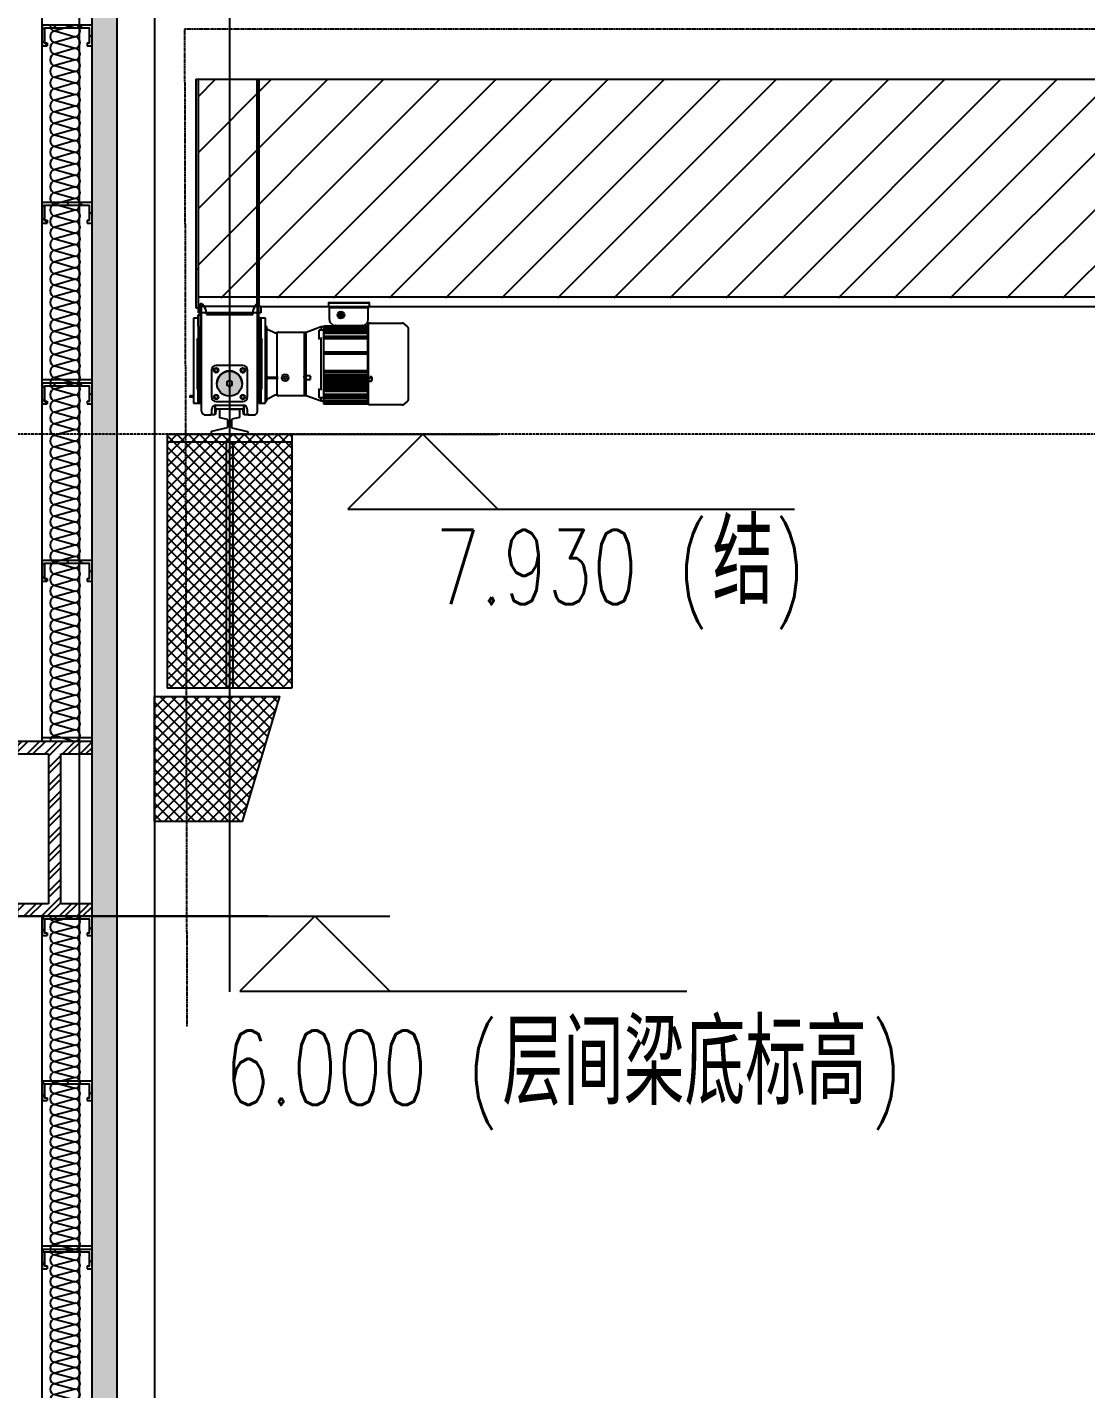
# Model space of a CAD drawing. Extents: x 220580 to 2027826, y -309201 to 71987.
# Drawn here: x 305739 to 309975, y -219920 to -214471 of the extents above; entities that cross this region are included whole.
import ezdxf

# ---------------------------------------------------------------- set-up
doc = ezdxf.new("R2010")
doc.units = 0
for name, pattern in [('__DASH', [0.35, 0.25, -0.1]), ('CENTER', [2, 1.25, -0.25, 0.25, -0.25]), ('DASH', [0.35, 0.25, -0.1]), ('DOTE', [2.42, 2, -0.2, 0.02, -0.2])]:
    doc.linetypes.add(name, pattern=pattern)
for name, color, linetype in [('06A-01-03', 7, 'Continuous'), ('5剖面线层', 2, 'Continuous'), ('A-AXIS-DOTE', 14, 'DOTE'), ('A-AXIS-DP', 126, 'Continuous'), ('A-HATCH-1', 252, 'Continuous'), ('A-HATCH-2', 251, 'Continuous'), ('A-LIN-V', 9, 'Continuous'), ('COLUMN', 4, 'Continuous'), ('DIM_ELEV', 3, 'Continuous'), ('DOTE', 1, 'CENTER'), ('FAG16-10.01MA1-被', 7, 'Continuous'), ('FAG16-10.02MA1-被', 7, 'Continuous'), ('FAG16-10MA1-端梁结构', 7, 'Continuous'), ('FAG16-20.02MA1-轴', 7, 'Continuous'), ('FHSGH10105-主梁-01', 7, 'Continuous'), ('FHSGH10105-主梁-02', 7, 'Continuous'), ('FHSGH10105-主梁-04', 7, 'Continuous'), ('FHSGH10105-主梁-06', 7, 'Continuous'), ('G80接口', 7, 'Continuous'), ('G80箱体', 7, 'Continuous'), ('PUB_HATCH', 8, 'Continuous'), ('PUB_TEXT', 7, 'Continuous'), ('WALL-MOVE', 6, 'Continuous'), ('六角头螺栓_M5-135', 7, 'Continuous'), ('后端盖', 7, 'Continuous'), ('左缓冲器_M', 7, 'Continuous'), ('建-墙-填充', 8, 'Continuous'), ('建-柱-钢', 9, 'Continuous'), ('接线盒', 7, 'Continuous'), ('接线盒盖', 7, 'Continuous'), ('机壳', 7, 'Continuous'), ('电机接线盒密封垫', 7, 'Continuous'), ('端梁装置_M', 7, 'Continuous'), ('端盖', 7, 'Continuous'), ('连接板', 7, 'Continuous'), ('齿轴1', 7, 'Continuous')]:
    doc.layers.add(name, color=color, linetype=linetype)
doc.styles.add('_TCH_DIM', font='SIMPLEX', dxfattribs={"bigfont": 'GBCBIG'})

# ---------------------------------------------------------------- blocks, each defined once
blk = doc.blocks.new('G$C845E5159')
at = {"layer": 'COLUMN'}
for points in [[(300, 700), (300, -11000), (-300, -11000), (-300, 700), (300, 700)], [(16800, 700), (16800, -11000), (16200, -11000), (16200, 700), (16800, 700)]]:
    blk.add_lwpolyline(points, dxfattribs=at)
blk = doc.blocks.new('zw$F472')
at = {"layer": '5剖面线层'}
h = blk.add_hatch(color=250, dxfattribs=at)
h.dxf.hatch_style = 1
h.paths.add_polyline_path([(78, 46, 1), (14, 46, 1)])
at = {"layer": '左缓冲器_M', "color": 7, "linetype": 'Continuous'}
for p, q in [((0, 80), (0, 12)), ((80, 92), (12, 92)), ((80, 92), (12, 92)), ((92, 12), (92, 80)), ((12, 0), (80, 0))]:
    blk.add_line(p, q, dxfattribs=at)
blk.add_circle((46, 46), 32, dxfattribs=at)
blk.add_circle((46, 46), 32, dxfattribs=at)
for centre, radius, start, end in [((12, 80), 12, 90, 180), ((12, 80), 12, 90, 180), ((12, 80), 5.76, 0, 359.9997), ((12, 80), 5.76, 179.9997, 359.9997), ((46, 46), 32, 0, 179.9997), ((80, 80), 5.77, 0, 359.9997), ((80, 80), 5.76, 138.2865, 359.9997), ((80, 80), 5.76, 179.9997, 359.9997), ((80, 80), 12, 0, 90), ((80, 80), 12, 0, 90), ((80, 80), 5.76, 0, 30.6637), ((12, 12), 12, 180, 270), ((12, 12), 5.76, 0, 359.9997), ((12, 12), 5.76, 179.9997, 359.9997), ((80, 12), 5.76, 0, 359.9997), ((80, 12), 5.76, 179.9997, 359.9997), ((80, 12), 5.77, 240.2721, 271.2954), ((80, 12), 5.77, 240.2724, 271.2951), ((80, 12), 12, 270, 0)]:
    blk.add_arc(centre, radius, start, end, dxfattribs=at)
at = {"layer": '端梁装置_M', "color": 7, "linetype": 'Continuous'}
for centre, start in [((12, 80), 0), ((12, 80), 179.9997), ((80, 80), 0), ((80, 80), 179.9997), ((12, 12), 0), ((12, 12), 179.9997), ((80, 12), 0), ((80, 12), 179.9997)]:
    blk.add_arc(centre, 4.8, start, 359.9997, dxfattribs=at)
blk = doc.blocks.new('b234swerwr-M')
at = {"layer": '5剖面线层'}
h = blk.add_hatch(color=4, dxfattribs=at)
h.dxf.hatch_style = 1
h.paths.add_polyline_path([(1563064.9, 576038.9, 1), (1563037.7, 576038.9, 1)])
h = blk.add_hatch(color=4, dxfattribs=at)
h.dxf.hatch_style = 1
h.paths.add_polyline_path([(1562651.3, 575818.1, -0.999997), (1562666.4, 575818.1, -0.999997), (1562651.3, 575818.1)])
h.paths.add_polyline_path([(1562544.4, 575818.1, -0.999997), (1562559.5, 575818.1, -0.999997), (1562544.4, 575818.1)])
h.paths.add_polyline_path([(1562544.4, 575711.2, -0.999997), (1562559.5, 575711.2, -0.999996)])
h.paths.add_polyline_path([(1562651.3, 575711.2, -0.999997), (1562666.4, 575711.2, -0.999997)])
at = {"layer": 'A-HATCH-1'}
h = blk.add_hatch(dxfattribs=at)
h.set_pattern_fill('ANSI31', color=4, scale=100, angle=180)
h.set_pattern_definition([(45, (174105, -2000), (-112.253202, 112.253202), [])])
h.paths.add_polyline_path([(1570255.4, 576982.5), (1562479.7, 576982.5), (1562479.7, 576107.5), (1570255.4, 576107.5)])
at = {"layer": 'A-HATCH-2'}
h = blk.add_hatch(dxfattribs=at)
h.set_pattern_fill('ANSI37', color=256, scale=20)
h.set_pattern_definition([(45, (3331180.06, -910), (-22.4506403, 22.4506403), []), (135, (3331180.06, -910), (-22.4506403, -22.4506403), [])])
h.paths.add_polyline_path([(1562361.1, 574546.2), (1562355.4, 575562.3), (1562855.4, 575562.3), (1562855.4, 574546.2)])
h = blk.add_hatch(dxfattribs=at)
h.set_pattern_fill('ANSI37', color=256, scale=20)
h.set_pattern_definition([(45, (3331235.8, -1500), (-22.4506403, 22.4506403), []), (135, (3331235.8, -1500), (-22.4506403, -22.4506403), [])])
h.paths.add_polyline_path([(1562305.4, 574012.3), (1562305.4, 574512.3), (1562805.4, 574512.3), (1562655.4, 574012.3)])
at = {"color": 6, "linetype": 'DASH'}
for p, q in [((1570255.4, 577182.5), (1562425.4, 577182.5)), ((1562425.4, 577182.5), (1562434.8, 573190))]:
    blk.add_line(p, q, dxfattribs=at)
at = {"color": 4}
blk.add_line((1562734.6, 575744.2), (1562731.5, 575744.2), dxfattribs=at)
at = {"color": 4, "ltscale": 0.5}
for p, q in [((1562605.4, 575662.5), (1562567.1, 575662.5)), ((1562605.4, 575662.5), (1562643.7, 575662.5)), ((1562565.5, 575660.9), (1562565.5, 575629.8)), ((1562566.7, 575628.3), (1562595.8, 575621.6)), ((1562597, 575620.1), (1562597, 575588.5)), ((1562613.8, 575620.1), (1562613.8, 575588.5)), ((1562644.1, 575628.3), (1562615, 575621.6)), ((1562645.3, 575660.9), (1562645.3, 575629.8)), ((1562355.4, 575562.3), (1562855.4, 575562.3)), ((1562355.4, 575562.3), (1562355.4, 575530.9)), ((1562482.5, 575562.3), (1562556.1, 575562.3)), ((1562531.8, 575570.9), (1562531.8, 575562.3)), ((1562531.8, 575562.3), (1562655.4, 575562.3)), ((1562595.8, 575587), (1562533, 575572.5)), ((1562629.7, 575562.3), (1562556.1, 575562.3)), ((1562615, 575587), (1562677.8, 575572.5)), ((1562679, 575562.3), (1562655.4, 575562.3)), ((1562679, 575570.9), (1562679, 575562.3)), ((1562855.4, 575562.3), (1562855.4, 575530.9)), ((1562355.4, 575530.9), (1562855.4, 575530.9)), ((1562355.4, 575530.9), (1562355.4, 574546.2)), ((1562592, 575530.9), (1562592, 574546.2)), ((1562618.8, 575530.9), (1562618.8, 574546.2)), ((1562855.4, 575530.9), (1562855.4, 574546.2)), ((1562855.4, 574546.2), (1562355.4, 574546.2))]:
    blk.add_line(p, q, dxfattribs=at)
at = {"color": 4}
blk.add_lwpolyline([(1562447.3, 575717.5), (1562460.8, 575717.5), (1562460.8, 575709.7), (1562447.3, 575709.7)], close=True, dxfattribs=at)
at = {"color": 4, "ltscale": 0.5}
for centre, start, end in [((1562567.1, 575660.9), 90, 180), ((1562643.7, 575660.9), 0, 90), ((1562567.1, 575629.8), 180, 257), ((1562595.4, 575620.1), 0, 77), ((1562615.4, 575620.1), 103, 180), ((1562643.7, 575629.8), 283, 0), ((1562533.4, 575570.9), 103, 180), ((1562595.4, 575588.5), 283, 0), ((1562615.4, 575588.5), 180, 257), ((1562677.4, 575570.9), 0, 77)]:
    blk.add_arc(centre, 1.57, start, end, dxfattribs=at)
at = {"layer": '06A-01-03', "color": 4, "linetype": 'Continuous'}
for p, q in [((1563160.9, 576006.9), (1563160.9, 576006.8)), ((1563160.9, 576006.9), (1563168, 576006.9)), ((1563168, 576006.8), (1563160.9, 576006.8)), ((1563160.9, 576006.8), (1563160.9, 576006)), ((1563160.9, 575783.4), (1563160.9, 576006)), ((1563160.9, 576006), (1563171.9, 576006)), ((1563168, 576006.9), (1563168, 576006.8)), ((1563168, 576006), (1563168, 576006.8)), ((1563175.8, 576006.5), (1563175.8, 576006.9)), ((1563175.8, 576006.9), (1563296.5, 576006.9)), ((1563301.3, 576005.3), (1563318.2, 575992)), ((1563321.2, 575700.6), (1563321.2, 575985.8)), ((1563168, 575783.4), (1563160.9, 575783.4)), ((1563171.9, 575774.1), (1563160.9, 575774.1)), ((1563160.9, 575774), (1563160.9, 575774.1)), ((1563160.9, 575679.5), (1563160.9, 575774)), ((1563160.9, 575774), (1563171.9, 575774)), ((1563168, 575788.9), (1563168, 575783.4)), ((1563175.8, 575777.9), (1563175.8, 575788.9)), ((1563168, 575679.5), (1563160.9, 575679.5)), ((1563296.5, 575679.5), (1563175.8, 575679.5)), ((1563318.2, 575694.4), (1563301.3, 575681.1))]:
    blk.add_line(p, q, dxfattribs=at)
for centre, radius, start, end in [((1563171.9, 576088.8), 81.9, 267.251, 272.749), ((1563296.5, 575999.1), 7.86, 51.8428, 90), ((1563313.3, 575985.8), 7.86, 0, 51.8428), ((1563171.9, 575788.9), 3.93, 359.6522, 180.3478), ((1563171.9, 575778), 3.91, 269.7971, 359.8507), ((1563171.9, 575777.9), 3.91, 269.7873, 359.8627), ((1563171.9, 575597.6), 81.9, 87.251, 92.749), ((1563296.5, 575687.3), 7.86, 270, 308.1572), ((1563313.3, 575700.6), 7.86, 308.1572, 0)]:
    blk.add_arc(centre, radius, start, end, dxfattribs=at)
blk.add_open_spline([(1563171.9, 576006), (1563172, 576006), (1563172.2, 576006), (1563172.4, 576006), (1563172.7, 576006), (1563173, 576006), (1563173.5, 576006.1), (1563174.1, 576006.1), (1563174.7, 576006.2), (1563175.2, 576006.2), (1563175.5, 576006.3), (1563175.7, 576006.3), (1563175.8, 576006.4), (1563175.8, 576006.4), (1563175.8, 576006.4), (1563175.8, 576006.5)], degree=3, knots=[0, 0, 0, 0, 0.041659, 0.083241, 0.124924, 0.187526, 0.250171, 0.374622, 0.499792, 0.624328, 0.7493, 0.81163, 0.874211, 0.937221, 1, 1, 1, 1], dxfattribs=at)
at = {"layer": 'A-AXIS-DOTE', "color": 4}
blk.add_line((1562605.4, 578015), (1562605.4, 573330), dxfattribs=at)
at = {"layer": 'A-LIN-V', "color": 4}
blk.add_lwpolyline([(1562305.4, 574012.3), (1562305.4, 574512.3), (1562805.4, 574512.3), (1562655.4, 574012.3), (1562305.4, 574012.3)], dxfattribs=at)
at = {"layer": 'FAG16-10.01MA1-被', "color": 4, "linetype": 'Continuous'}
for p, q in [((1562546.1, 575677.6), (1562546.1, 575638.9)), ((1562549.6, 575642.1), (1562549.6, 575678.2)), ((1562655.7, 575662.5), (1562555.1, 575662.5)), ((1562661.2, 575678.2), (1562661.2, 575642.2)), ((1562664.5, 575638.9), (1562664.5, 575677.6)), ((1562546.1, 575638.9), (1562526.8, 575638.9)), ((1562549.6, 575642.1), (1562546.1, 575638.9)), ((1562550.4, 575658), (1562549.6, 575642.1)), ((1562661.2, 575642.2), (1562660.4, 575658)), ((1562664.5, 575638.9), (1562661.2, 575642.2)), ((1562684, 575638.9), (1562664.5, 575638.9))]:
    blk.add_line(p, q, dxfattribs=at)
for centre, start, end in [((1562555.1, 575657.8), 90, 177), ((1562655.7, 575657.8), 3, 90)]:
    blk.add_arc(centre, 4.71, start, end, dxfattribs=at)
at = {"layer": 'FAG16-10.02MA1-被', "color": 4, "linetype": 'Continuous'}
for p, q in [((1562476.1, 575942.2), (1562479.3, 575945.3)), ((1562476.1, 575941.2), (1562476.1, 575942.2)), ((1562476.1, 575941.2), (1562476.1, 575744.2)), ((1562479.3, 575945.3), (1562479.3, 575944.3)), ((1562479.3, 575945.3), (1562484.5, 575945.3)), ((1562479.3, 575741.1), (1562479.3, 575944.3)), ((1562484.5, 575944.3), (1562484.5, 575945.3)), ((1562484.5, 575944.3), (1562484.5, 575741.1)), ((1562484.5, 575943), (1562487.5, 575943)), ((1562723.3, 575943), (1562726.3, 575943)), ((1562726.3, 575944.3), (1562726.3, 575945.3)), ((1562726.3, 575945.3), (1562731.5, 575945.3)), ((1562726.3, 575944.3), (1562726.3, 575741.1)), ((1562731.5, 575944.3), (1562731.5, 575945.3)), ((1562731.5, 575945.3), (1562734.6, 575942.2)), ((1562731.5, 575944.3), (1562731.5, 575741.1)), ((1562734.6, 575942.2), (1562734.6, 575941.2)), ((1562734.6, 575744.2), (1562734.6, 575941.2)), ((1562479.3, 575741.1), (1562476.1, 575744.2)), ((1562484.5, 575741.1), (1562479.3, 575741.1)), ((1562487.5, 575743.4), (1562484.5, 575743.4)), ((1562726.3, 575743.4), (1562723.3, 575743.4)), ((1562731.5, 575741.1), (1562726.3, 575741.1))]:
    blk.add_line(p, q, dxfattribs=at)
at = {"layer": 'FAG16-10MA1-端梁结构', "color": 4, "linetype": 'Continuous'}
for p, q in [((1562487.5, 576085.2), (1562487.5, 575711.2)), ((1562493.8, 575654.6), (1562493.8, 576085.2)), ((1562698.1, 576047.3), (1562512.7, 576047.3)), ((1562717, 575654.6), (1562717, 576085.2)), ((1562723.3, 575711.2), (1562723.3, 576085.2)), ((1562512.7, 576041.1), (1562698.1, 576041.1)), ((1562731.1, 576027.1), (1562723.3, 576027.1)), ((1562731.1, 575995.6), (1562731.1, 576027.1)), ((1562731.1, 575995.6), (1562731.1, 575945.3)), ((1562479.7, 575717.5), (1562479.7, 575741.1)), ((1562479.7, 575717.5), (1562479.7, 575686.1)), ((1562731.1, 575741.1), (1562731.1, 575717.5)), ((1562731.1, 575686.1), (1562731.1, 575717.5)), ((1562479.7, 575686.1), (1562487.5, 575686.1)), ((1562487.5, 575686.1), (1562487.5, 575711.2)), ((1562534.7, 575646.8), (1562534.7, 575662.5)), ((1562550.4, 575678.2), (1562660.4, 575678.2)), ((1562676.1, 575662.5), (1562676.1, 575646.8)), ((1562723.3, 575711.2), (1562723.3, 575686.1)), ((1562723.3, 575686.1), (1562731.1, 575686.1)), ((1562509.5, 575638.9), (1562526.8, 575638.9)), ((1562684, 575638.9), (1562701.3, 575638.9))]:
    blk.add_line(p, q, dxfattribs=at)
for centre, radius, start, end in [((1562474, 576048.9), 38.7, 357.6766, 69.5037), ((1562457.8, 576043.7), 54.9, 357.2127, 49.0501), ((1562753, 576043.7), 54.9, 130.9499, 182.7873), ((1562736.8, 576048.9), 38.7, 110.4963, 182.3234), ((1562605.4, 575764.6), 11, 0, 180), ((1562605.4, 575764.6), 11, 180, 0), ((1562512.7, 575711.2), 25.1, 180, 221.4096), ((1562550.4, 575662.5), 15.7, 90, 180), ((1562660.4, 575662.5), 15.7, 0, 90), ((1562698.1, 575711.2), 25.1, 318.5904, 0), ((1562509.5, 575654.6), 15.7, 180, 270), ((1562526.8, 575646.8), 7.86, 270, 0), ((1562684, 575646.8), 7.86, 180, 270), ((1562701.3, 575654.6), 15.7, 270, 0)]:
    blk.add_arc(centre, radius, start, end, dxfattribs=at)
at = {"layer": 'FAG16-20.02MA1-轴', "color": 4, "linetype": 'Continuous'}
for p, q in [((1562460.8, 576027.1), (1562460.8, 575995.6)), ((1562479.7, 576027.1), (1562460.8, 576027.1)), ((1562460.8, 575995.6), (1562460.8, 575717.5)), ((1562731.1, 576027.1), (1562731.1, 575995.6)), ((1562750, 576027.1), (1562731.1, 576027.1)), ((1562731.1, 575945.3), (1562731.1, 575995.6)), ((1562750, 575995.6), (1562750, 576027.1)), ((1562750, 575717.5), (1562750, 575995.6)), ((1562460.8, 575717.5), (1562460.8, 575686.1)), ((1562479.7, 575741.1), (1562479.7, 575717.5)), ((1562479.7, 575686.1), (1562479.7, 575717.5)), ((1562731.1, 575717.5), (1562731.1, 575741.1)), ((1562731.1, 575717.5), (1562731.1, 575686.1)), ((1562750, 575686.1), (1562750, 575717.5)), ((1562460.8, 575686.1), (1562479.7, 575686.1)), ((1562731.1, 575686.1), (1562750, 575686.1))]:
    blk.add_line(p, q, dxfattribs=at)
at = {"layer": 'FHSGH10105-主梁-01', "color": 4, "linetype": 'Continuous'}
for p, q in [((1562470.6, 576982.5), (1562470.6, 576224.5)), ((1562479.7, 576982.5), (1562479.7, 576224.5)), ((1562470.6, 576224.5), (1562479.7, 576224.5)), ((1562470.6, 576224.5), (1562470.6, 576067.4)), ((1562479.7, 576224.5), (1562479.7, 576067.4)), ((1562470.6, 576067.4), (1562479.7, 576067.4))]:
    blk.add_line(p, q, dxfattribs=at)
at = {"layer": 'FHSGH10105-主梁-02', "color": 4, "linetype": 'Continuous'}
for p, q in [((1562715.4, 576224.9), (1562715.4, 576982.5)), ((1562724.4, 576224.9), (1562724.4, 576982.5)), ((1562715.4, 576072.5), (1562715.4, 576224.9)), ((1562724.4, 576224.9), (1562715.4, 576224.9)), ((1562724.4, 576072.5), (1562724.4, 576224.9)), ((1562724.4, 576072.5), (1562715.4, 576072.5))]:
    blk.add_line(p, q, dxfattribs=at)
at = {"layer": 'FHSGH10105-主梁-04', "color": 4, "linetype": 'Continuous'}
blk.add_line((1562470.6, 576982.5), (1570255.4, 576982.5), dxfattribs=at)
at = {"layer": 'FHSGH10105-主梁-06', "color": 4, "linetype": 'Continuous'}
for p, q in [((1562479.7, 576111.8), (1562715.4, 576111.8)), ((1562724.4, 576111.8), (1570255.4, 576111.8)), ((1562731.1, 576072.5), (1570255.4, 576072.5))]:
    blk.add_line(p, q, dxfattribs=at)
at = {"layer": 'G80接口', "color": 4, "linetype": 'Continuous'}
for p, q in [((1562912.6, 575970.5), (1562972.3, 575992.5)), ((1562972.3, 575992.5), (1562972.3, 575979)), ((1562972.3, 575992.5), (1562983.3, 575992.5)), ((1562904.8, 575715.9), (1562904.8, 575970.5)), ((1562904.8, 575970.5), (1562912.6, 575970.5)), ((1562912.6, 575796.1), (1562912.6, 575970.5)), ((1562964.5, 575978.9), (1562964.5, 575978.3)), ((1562964.5, 575977.6), (1562964.5, 575978.3)), ((1562983.3, 575978.3), (1562964.5, 575978.3)), ((1562964.5, 575968.6), (1562964.5, 575977.6)), ((1562964.5, 575966.5), (1562964.5, 575968.6)), ((1562964.5, 575943.4), (1562964.5, 575966.5)), ((1562964.5, 575943.4), (1562964.5, 575941.1)), ((1562972.3, 575739.5), (1562972.3, 575946.9)), ((1562983.3, 575987.1), (1562983.3, 575980.1)), ((1562983.3, 575968.6), (1562983.3, 575977.6)), ((1562983.3, 575953.1), (1562983.3, 575962.9)), ((1562983.3, 575889.9), (1562983.3, 575944.8)), ((1562983.3, 575816), (1562983.3, 575882.3)), ((1562929.6, 575796.1), (1562912.6, 575796.1)), ((1562912.6, 575780.3), (1562912.6, 575796.1)), ((1562929.6, 575780.3), (1562912.6, 575780.3)), ((1562912.6, 575715.9), (1562912.6, 575780.3)), ((1562983.3, 575801.2), (1562983.3, 575810)), ((1562983.3, 575784.3), (1562983.3, 575792.1)), ((1562983.3, 575766.4), (1562983.3, 575774.9)), ((1562964.5, 575745.3), (1562964.5, 575743)), ((1562964.5, 575719.9), (1562964.5, 575743)), ((1562964.5, 575717.8), (1562964.5, 575719.9)), ((1562964.5, 575708.9), (1562964.5, 575717.8)), ((1562983.3, 575753.5), (1562983.3, 575760.5)), ((1562983.3, 575741.6), (1562983.3, 575746.5)), ((1562983.3, 575723.5), (1562983.3, 575733.3)), ((1562983.3, 575708.9), (1562983.3, 575717.8)), ((1562912.6, 575715.9), (1562904.8, 575715.9)), ((1562972.3, 575693.9), (1562912.6, 575715.9)), ((1562964.5, 575708.1), (1562964.5, 575708.9)), ((1562964.5, 575708.1), (1562964.5, 575707.5)), ((1562983.3, 575708.1), (1562964.5, 575708.1)), ((1562972.3, 575693.9), (1562972.3, 575707.4)), ((1562983.3, 575693.9), (1562972.3, 575693.9))]:
    blk.add_line(p, q, dxfattribs=at)
for centre, radius, start, end in [((1564540.7, 576449.1), 1646.8, 197.6875, 197.7471), ((1562972, 575979), 0.34, 332.0769, 0.27), ((1562971.5, 575946.9), 0.868, 359.567, 17.3644), ((1562957.9, 575788.2), 29.4, 164.4802, 195.5198), ((1564541.2, 575237.2), 1647.3, 162.253, 162.3125), ((1562971.5, 575739.5), 0.868, 342.6356, 0.433), ((1562972, 575707.4), 0.34, 359.73, 27.9231)]:
    blk.add_arc(centre, radius, start, end, dxfattribs=at)
for points, knots in [([(1562972.3, 575978.8), (1562972.3, 575978.8), (1562972.2, 575978.7), (1562972.2, 575978.6), (1562972.1, 575978.5), (1562972, 575978.5), (1562972, 575978.4), (1562972, 575978.4), (1562972, 575978.4), (1562971.9, 575978.4), (1562971.9, 575978.4), (1562971.9, 575978.4), (1562971.9, 575978.4), (1562971.8, 575978.4), (1562971.8, 575978.4), (1562971.8, 575978.3), (1562971.8, 575978.3), (1562971.8, 575978.3), (1562971.8, 575978.3), (1562971.8, 575978.3), (1562971.8, 575978.3), (1562971.8, 575978.3), (1562971.8, 575978.3), (1562971.8, 575978.3)], [0, 0, 0, 0, 0.125, 0.25, 0.375, 0.5, 0.625, 0.625, 0.65625, 0.65625, 0.6875, 0.75, 0.875, 0.875, 0.9375, 0.96875, 0.984375, 0.988281, 0.988281, 0.990234, 0.990234, 0.992187, 1, 1, 1, 1]), ([(1562972.3, 575707.6), (1562972.3, 575707.6), (1562972.2, 575707.7), (1562972.2, 575707.8), (1562972.1, 575707.9), (1562972.1, 575707.9), (1562972, 575708), (1562972, 575708), (1562972, 575708), (1562972, 575708), (1562971.9, 575708), (1562971.9, 575708.1), (1562971.8, 575708.1), (1562971.8, 575708.1), (1562971.8, 575708.1), (1562971.8, 575708.1), (1562971.8, 575708.1), (1562971.8, 575708.1), (1562971.8, 575708.1), (1562971.8, 575708.1), (1562971.8, 575708.1)], [0, 0, 0, 0, 0.125, 0.25, 0.375, 0.5, 0.5, 0.5625, 0.5625, 0.625, 0.75, 0.875, 0.875, 0.9375, 0.96875, 0.984375, 0.988281, 0.988281, 0.992188, 1, 1, 1, 1])]:
    blk.add_open_spline(points, degree=3, knots=knots, dxfattribs=at)
at = {"layer": 'G80箱体', "color": 4, "linetype": 'Continuous'}
for p, q in [((1562750, 575992.5), (1562754.7, 575992.5)), ((1562754.7, 575693.9), (1562754.7, 575992.5)), ((1562754.7, 575984.6), (1562757.8, 575983)), ((1562757.8, 575983), (1562787.7, 575967.3)), ((1562787.7, 575967.3), (1562792.2, 575967.3)), ((1562795.7, 575967.3), (1562792.2, 575967.3)), ((1562794.8, 575964), (1562794.8, 575793.7)), ((1562801, 575970.5), (1562904.8, 575970.5)), ((1562904.8, 575970.5), (1562904.8, 575715.9)), ((1562757.8, 575790.6), (1562787.7, 575790.6)), ((1562757.8, 575785.8), (1562787.7, 575785.8)), ((1562787.7, 575790.6), (1562792.2, 575790.6)), ((1562787.7, 575790.6), (1562787.7, 575785.8)), ((1562787.7, 575785.8), (1562792.2, 575785.8)), ((1562794.8, 575782.7), (1562794.8, 575722.4)), ((1562795.7, 575793.6), (1562795.7, 575782.8)), ((1562757.8, 575703.4), (1562787.7, 575719.1)), ((1562787.7, 575719.1), (1562792.2, 575719.1)), ((1562792.2, 575719.1), (1562795.7, 575719.1)), ((1562754.7, 575693.9), (1562750, 575693.9)), ((1562757.8, 575703.4), (1562754.7, 575701.8)), ((1562904.8, 575715.9), (1562801, 575715.9))]:
    blk.add_line(p, q, dxfattribs=at)
for radius in [13.4, 5.43]:
    blk.add_circle((1562827.8, 575788.2), radius, dxfattribs=at)
for centre, radius, start, end in [((1562801.1, 575964), 6.35, 147.957, 180.0192), ((1562801, 575964.2), 6.29, 90, 149.5894), ((1562757.8, 575793.7), 3.14, 180, 270), ((1562757.8, 575782.7), 3.14, 90, 180), ((1562801.1, 575722.4), 6.35, 179.9807, 212.0431), ((1562801, 575722.2), 6.29, 210.3893, 270)]:
    blk.add_arc(centre, radius, start, end, dxfattribs=at)
for points, degree, knots in [([(1562794.8, 575793.7), (1562794.8, 575793.3), (1562794.7, 575792.9), (1562794.4, 575792.1), (1562794.1, 575791.8), (1562793.5, 575791.2), (1562793.2, 575791), (1562792.4, 575790.6), (1562792, 575790.6), (1562791.6, 575790.6)], 3, [0, 0, 0, 0, 0.25, 0.25, 0.5, 0.5, 0.75, 0.75, 1, 1, 1, 1]), ([(1562791.6, 575785.8), (1562792, 575785.8), (1562792.4, 575785.8), (1562793.2, 575785.5), (1562793.5, 575785.2), (1562794.1, 575784.6), (1562794.4, 575784.3), (1562794.7, 575783.5), (1562794.8, 575783.1), (1562794.8, 575782.7)], 3, [0, 0, 0, 0, 0.25, 0.25, 0.5, 0.5, 0.75, 0.75, 1, 1, 1, 1]), ([(1562792.2, 575790.6), (1562792.9, 575790.6), (1562793.5, 575790.8), (1562794.1, 575791), (1562794.6, 575791.4), (1562794.8, 575791.6), (1562795, 575791.8), (1562795.2, 575792.1), (1562795.4, 575792.4), (1562795.5, 575792.6), (1562795.6, 575792.9), (1562795.7, 575793.3), (1562795.7, 575793.6)], 2, [0, 0, 0, 0.25, 0.25, 0.5, 0.5, 0.625, 0.625, 0.75, 0.75, 0.875, 0.875, 1, 1, 1]), ([(1562795.7, 575782.8), (1562795.7, 575783.5), (1562795.4, 575784), (1562795.2, 575784.3), (1562795, 575784.6), (1562794.8, 575784.8), (1562794.6, 575785), (1562794.1, 575785.4), (1562793.5, 575785.6), (1562792.9, 575785.8), (1562792.2, 575785.8)], 2, [0, 0, 0, 0.25, 0.25, 0.375, 0.375, 0.5, 0.5, 0.75, 0.75, 1, 1, 1])]:
    blk.add_open_spline(points, degree=degree, knots=knots, dxfattribs=at)
at = {"layer": '六角头螺栓_M5-135', "color": 4, "linetype": 'Continuous'}
for p, q in [((1562983.3, 575971), (1563002.7, 575971)), ((1563002.7, 575971), (1563157.8, 575971)), ((1563002.7, 575715.4), (1562983.3, 575715.4)), ((1563157.8, 575715.4), (1563002.7, 575715.4))]:
    blk.add_line(p, q, dxfattribs=at)
at = {"layer": '后端盖', "color": 4, "linetype": 'Continuous'}
for p, q in [((1563157.8, 576004), (1563157.8, 576004.3)), ((1563157.8, 576004.3), (1563160.9, 576004.3)), ((1563157.8, 576004), (1563157.8, 576002.7)), ((1563157.8, 576002.7), (1563157.8, 575994.9)), ((1563157.8, 575987.1), (1563157.8, 575980.1)), ((1563157.8, 575978.7), (1563160.9, 575978.7)), ((1563157.8, 575978.4), (1563157.8, 575967.7)), ((1563157.8, 575956.3), (1563157.8, 575956.5)), ((1563157.8, 575956.3), (1563157.8, 575953.1)), ((1563157.8, 575945.6), (1563157.8, 575889.9)), ((1563157.8, 575883.6), (1563157.8, 575816)), ((1563157.8, 575810), (1563157.8, 575801.6)), ((1563157.8, 575795.6), (1563157.8, 575780.8)), ((1563157.8, 575774.9), (1563157.8, 575766.4)), ((1563157.8, 575760.5), (1563157.8, 575752.8)), ((1563157.8, 575746.5), (1563157.8, 575740.8)), ((1563157.8, 575732.8), (1563157.8, 575730.1)), ((1563157.8, 575729.9), (1563157.8, 575730.1)), ((1563157.8, 575718.7), (1563157.8, 575708)), ((1563160.9, 575707.7), (1563157.8, 575707.7)), ((1563157.8, 575682.4), (1563157.8, 575682.1)), ((1563160.9, 575682.1), (1563157.8, 575682.1))]:
    blk.add_line(p, q, dxfattribs=at)
blk.add_circle((1563171.9, 575788.2), 2.55, dxfattribs=at)
at = {"layer": '接线盒', "color": 4, "linetype": 'Continuous'}
for p, q in [((1563005.8, 576021.3), (1563004.9, 576069.6)), ((1563159.7, 576021.3), (1563160.5, 576069.6)), ((1563005.8, 576021.3), (1563005.9, 576012.7)), ((1563006.9, 576010.5), (1563021.2, 575996.5)), ((1563021.8, 575996.5), (1563021.2, 575996.5)), ((1563021.8, 575996.5), (1563028.1, 575996.5)), ((1563029.6, 575996.5), (1563028.1, 575996.5)), ((1563029.6, 575996.5), (1563135.8, 575996.5)), ((1563137.4, 575996.5), (1563135.8, 575996.5)), ((1563137.4, 575996.5), (1563143.6, 575996.5)), ((1563144.3, 575996.5), (1563143.6, 575996.5)), ((1563144.3, 575996.5), (1563158.6, 576010.5)), ((1563159.5, 576012.7), (1563159.7, 576021.3))]:
    blk.add_line(p, q, dxfattribs=at)
blk.add_circle((1563051.3, 576038.9), 13.6, dxfattribs=at)
for centre, start, end in [((1563009.1, 576012.8), 181, 225.5), ((1563156.4, 576012.8), 314.5, 359)]:
    blk.add_arc(centre, 3.14, start, end, dxfattribs=at)
at = {"layer": '接线盒盖', "color": 4, "linetype": 'Continuous'}
for p, q in [((1563001.3, 576087.7), (1563001, 576069.6)), ((1563001, 576069.6), (1563008.9, 576069.6)), ((1563002.1, 576089.5), (1563163.3, 576089.5)), ((1563002.1, 576089), (1563002.1, 576089.5)), ((1563002.1, 576089), (1563002.1, 576088.4)), ((1563002.1, 576088.4), (1563009.2, 576088.4)), ((1563008.9, 576069.6), (1563156.6, 576069.6)), ((1563009.2, 576088.4), (1563156.3, 576088.4)), ((1563156.3, 576088.4), (1563163.3, 576088.4)), ((1563156.6, 576069.6), (1563164.4, 576069.6)), ((1563163.3, 576089), (1563164.1, 576088.9)), ((1563164.1, 576087.7), (1563164.4, 576069.6))]:
    blk.add_line(p, q, dxfattribs=at)
for centre, radius, start, end in [((1563002.1, 576088.8), 0.79, 91.6365, 171.0157), ((1563002.1, 576088.8), 0.786, 90, 91.4003), ((1563163.3, 576088.8), 0.786, 88.5997, 90), ((1563158.3, 576089.3), 5, 356.8455, 3.1545), ((1563163.3, 576088.8), 0.791, 9.0859, 88.2619), ((1563163.3, 576087.7), 0.786, 1.0038, 89.9962), ((1563163.3, 576088.8), 0.785, 0.9973, 8.7508)]:
    blk.add_arc(centre, radius, start, end, dxfattribs=at)
blk.add_open_spline([(1563002.1, 576088.4), (1563001.9, 576088.4), (1563001.7, 576088.4), (1563001.4, 576088.1), (1563001.3, 576087.9), (1563001.3, 576087.7)], degree=3, knots=[0, 0, 0, 0, 0.5, 0.5, 1, 1, 1, 1], dxfattribs=at)
at = {"layer": '机壳', "color": 4, "linetype": 'Continuous'}
for p, q in [((1562983.3, 575991.8), (1562983.3, 575994.9)), ((1563157.8, 575994.9), (1562983.3, 575994.9)), ((1562983.3, 575987.1), (1562983.3, 575991.8)), ((1563157.8, 575991.8), (1562983.3, 575991.8)), ((1563157.8, 575994.9), (1563157.8, 575991.8)), ((1563157.8, 575991.8), (1563157.8, 575987.1)), ((1563157.8, 575987.1), (1562983.3, 575987.1)), ((1562983.3, 575975.9), (1562983.3, 575980.1)), ((1563157.8, 575980.1), (1562983.3, 575980.1)), ((1563157.8, 575975.9), (1562983.3, 575975.9)), ((1563157.8, 575972.6), (1562983.3, 575972.6)), ((1562983.3, 575965.6), (1562983.3, 575970.4)), ((1563157.8, 575970.4), (1562983.3, 575970.4)), ((1562983.3, 575962.9), (1562983.3, 575965.6)), ((1563157.8, 575965.6), (1562983.3, 575965.6)), ((1563157.8, 575953.6), (1562983.3, 575953.6)), ((1562983.3, 575951), (1562983.3, 575953.1)), ((1563157.8, 575953.1), (1562983.3, 575953.1)), ((1562983.3, 575944.8), (1562983.3, 575951)), ((1563157.8, 575951), (1562983.3, 575951)), ((1563157.8, 575944), (1562983.3, 575944)), ((1563157.8, 575980.1), (1563157.8, 575975.9)), ((1563157.8, 575970.4), (1563157.8, 575965.6)), ((1563157.8, 575965.6), (1563157.8, 575956.5)), ((1563157.8, 575953.1), (1563157.8, 575951)), ((1563157.8, 575951), (1563157.8, 575945.6)), ((1562983.3, 575887.7), (1562983.3, 575889.9)), ((1563157.8, 575889.9), (1562983.3, 575889.9)), ((1562983.3, 575882.9), (1562983.3, 575887.7)), ((1563157.8, 575887.7), (1562983.3, 575887.7)), ((1563157.8, 575882.3), (1562983.3, 575882.3)), ((1563157.8, 575889.9), (1563157.8, 575887.7)), ((1563157.8, 575887.7), (1563157.8, 575883.6)), ((1562983.3, 575813.6), (1562983.3, 575816)), ((1563157.8, 575816), (1562983.3, 575816)), ((1562983.3, 575810.4), (1562983.3, 575813.6)), ((1563157.8, 575813.6), (1562983.3, 575813.6)), ((1563157.8, 575810), (1562983.3, 575810)), ((1563157.8, 575801.6), (1562983.3, 575801.6)), ((1562983.3, 575798.4), (1562983.3, 575801.2)), ((1562983.3, 575792.1), (1562983.3, 575798.4)), ((1563157.8, 575798.4), (1562983.3, 575798.4)), ((1563157.8, 575792.1), (1562983.3, 575792.1)), ((1562983.3, 575778), (1562983.3, 575784.3)), ((1563157.8, 575784.3), (1562983.3, 575784.3)), ((1562983.3, 575775.2), (1562983.3, 575778)), ((1563157.8, 575778), (1562983.3, 575778)), ((1563157.8, 575774.9), (1562983.3, 575774.9)), ((1563157.8, 575816), (1563157.8, 575813.6)), ((1563157.8, 575813.6), (1563157.8, 575810.8)), ((1563157.8, 575800.8), (1563157.8, 575798.4)), ((1563157.8, 575798.4), (1563157.8, 575792.1)), ((1563157.8, 575784.3), (1563157.8, 575778)), ((1563157.8, 575778), (1563157.8, 575775.6)), ((1563157.8, 575766.4), (1562983.3, 575766.4)), ((1562983.3, 575762.8), (1562983.3, 575766)), ((1562983.3, 575760.5), (1562983.3, 575762.8)), ((1563157.8, 575762.8), (1562983.3, 575762.8)), ((1563157.8, 575760.5), (1562983.3, 575760.5)), ((1563157.8, 575754.1), (1562983.3, 575754.1)), ((1562983.3, 575748.7), (1562983.3, 575753.5)), ((1562983.3, 575746.5), (1562983.3, 575748.7)), ((1563157.8, 575748.7), (1562983.3, 575748.7)), ((1563157.8, 575746.5), (1562983.3, 575746.5)), ((1563157.8, 575742.5), (1562983.3, 575742.5)), ((1562983.3, 575735.4), (1562983.3, 575741.6)), ((1562983.3, 575733.3), (1562983.3, 575735.4)), ((1563157.8, 575735.4), (1562983.3, 575735.4)), ((1563157.8, 575733.3), (1562983.3, 575733.3)), ((1563157.8, 575732.8), (1562983.3, 575732.8)), ((1562983.3, 575720.8), (1562983.3, 575723.5)), ((1562983.3, 575716), (1562983.3, 575720.8)), ((1563157.8, 575720.8), (1562983.3, 575720.8)), ((1563157.8, 575716), (1562983.3, 575716)), ((1563157.8, 575765.6), (1563157.8, 575762.8)), ((1563157.8, 575762.8), (1563157.8, 575760.5)), ((1563157.8, 575752.8), (1563157.8, 575748.7)), ((1563157.8, 575748.7), (1563157.8, 575746.5)), ((1563157.8, 575740.8), (1563157.8, 575735.4)), ((1563157.8, 575735.4), (1563157.8, 575733.3)), ((1563157.8, 575729.9), (1563157.8, 575720.8)), ((1563157.8, 575720.8), (1563157.8, 575716)), ((1563157.8, 575713.8), (1562983.3, 575713.8)), ((1562983.3, 575706.3), (1562983.3, 575710.5)), ((1563157.8, 575710.5), (1562983.3, 575710.5)), ((1562983.3, 575697), (1562983.3, 575706.3)), ((1563157.8, 575706.3), (1562983.3, 575706.3)), ((1562983.3, 575695.8), (1562983.3, 575697)), ((1563157.8, 575697), (1562983.3, 575697)), ((1562983.3, 575690.5), (1562983.3, 575695.8)), ((1563157.8, 575695.8), (1562983.3, 575695.8)), ((1562983.3, 575689.6), (1562983.3, 575690.5)), ((1563157.8, 575690.5), (1562983.3, 575690.5)), ((1562983.3, 575685.8), (1562983.3, 575689.6)), ((1563157.8, 575689.6), (1562983.3, 575689.6)), ((1562983.3, 575685.2), (1562983.3, 575685.8)), ((1563157.8, 575685.8), (1562983.3, 575685.8)), ((1562983.3, 575682.6), (1562983.3, 575685.2)), ((1563157.8, 575685.2), (1562983.3, 575685.2)), ((1562983.3, 575682.2), (1562983.3, 575682.6)), ((1563157.8, 575682.6), (1562983.3, 575682.6)), ((1563157.8, 575682.2), (1562983.3, 575682.2)), ((1563157.8, 575710.5), (1563157.8, 575706.3)), ((1563157.8, 575705.9), (1563157.8, 575697)), ((1563157.8, 575697), (1563157.8, 575695.8)), ((1563157.8, 575695.8), (1563157.8, 575690.5)), ((1563157.8, 575690.5), (1563157.8, 575689.6)), ((1563157.8, 575689.6), (1563157.8, 575685.8)), ((1563157.8, 575685.8), (1563157.8, 575685.2)), ((1563157.8, 575685.2), (1563157.8, 575682.6)), ((1563157.8, 575682.6), (1563157.8, 575682.2))]:
    blk.add_line(p, q, dxfattribs=at)
at = {"layer": '电机接线盒密封垫', "color": 4, "linetype": 'Continuous'}
for p, q in [((1563023.4, 575994.9), (1563023.4, 575996.5)), ((1563142, 575996.5), (1563142, 575994.9))]:
    blk.add_line(p, q, dxfattribs=at)
at = {"layer": '端盖', "color": 4, "linetype": 'Continuous'}
for p, q in [((1562479.7, 575994.2), (1562479.7, 576039.6)), ((1562479.7, 576039.6), (1562487.5, 576039.6)), ((1562479.7, 575994.2), (1562479.7, 575945.3))]:
    blk.add_line(p, q, dxfattribs=at)
at = {"layer": '连接板', "color": 4, "linetype": 'Continuous'}
for p, q in [((1562731.1, 576072.5), (1562479.7, 576072.5)), ((1562479.7, 576072.5), (1562479.7, 576047.3)), ((1562512.7, 576047.3), (1562479.7, 576047.3)), ((1562731.1, 576047.3), (1562698.1, 576047.3)), ((1562731.1, 576072.5), (1562731.1, 576047.3))]:
    blk.add_line(p, q, dxfattribs=at)
at = {"layer": '齿轴1', "color": 4, "linetype": 'Continuous'}
blk.add_line((1562904, 575785.7), (1562904, 575784.1), dxfattribs=at)
blk.add_arc((1562546.2, 575787.9), 357.7, 359.9169, 0.0674, dxfattribs=at)
blk.add_open_spline([(1562904, 575792.3), (1562904, 575792.5), (1562904, 575792.8), (1562904, 575793.4), (1562904, 575794.2)], degree=2, knots=[0, 0, 0, 0.5, 0.5, 1, 1, 1], dxfattribs=at)
at = {"color": 4, "xscale": 1.571585729816195, "yscale": 1.571585729816195, "zscale": 1.571585729816195, "rotation": 1.046924490949243e-10}
blk.add_blockref('zw$F472', (1562533.1, 575692.3), dxfattribs=at)
blk = doc.blocks.new('G$CBF9D2CED')
at = {"layer": '建-墙-填充'}
h = blk.add_hatch(dxfattribs=at)
h.set_pattern_fill('金属', color=256, scale=20, style=0)
h.set_pattern_definition([(45, (0, 0), (-35.3553, 35.3553), []), (45, (23.57, 0), (-35.3553, 35.3553), [])])
h.paths.add_polyline_path([(-150, 0), (-150, -50), (-25, -50), (-25, -650), (-150, -650), (-150, -700), (150, -700), (150, -650), (25, -650), (25, -50), (150, -50), (150, 0)])
at = {"layer": '建-柱-钢'}
for p, q in [((-150, 0), (-150, -50)), ((150, 0), (-150, 0)), ((150, -50), (150, 0)), ((-150, -50), (-25, -50)), ((-25, -50), (-25, -650)), ((25, -650), (25, -50)), ((25, -50), (150, -50)), ((-25, -650), (-150, -650)), ((-150, -650), (-150, -700)), ((150, -650), (25, -650)), ((150, -700), (150, -650)), ((-150, -700), (150, -700))]:
    blk.add_line(p, q, dxfattribs=at)
blk = doc.blocks.new('CURVEPATTERNLIB$SYSLIB$岩棉板')
at = {"color": 0}
for p, q in [((0, -17), (12, -67)), ((12, -67), (24, -17))]:
    blk.add_line(p, q, dxfattribs=at)
for centre, start, end in [((12, -17), 0, 180), ((0, -67), 270, 0), ((24, -67), 180, 270)]:
    blk.add_arc(centre, 12, start, end, dxfattribs=at)
blk = doc.blocks.new('CURVEPATTERNLIB$SYSLIB$防水材料1')
at = {"layer": 'PUB_HATCH'}
h = blk.add_hatch(dxfattribs=at)
h.set_pattern_fill('ANSI31', color=256, scale=10, angle=90, style=0)
h.set_pattern_definition([(45, (-196995.837, -685381.036), (11.22532015, -11.22532015), [])])
h.paths.add_polyline_path([(35, 0), (0, 0), (0, -100), (35, -100), (35, -90), (30, -90), (30, -95), (5, -95), (5, -5), (30, -5), (30, -10), (35, -10)])
h = blk.add_hatch(dxfattribs=at)
h.set_pattern_fill('ANSI31', color=256, scale=10, angle=90, style=0)
h.set_pattern_definition([(45, (-196695.837, -685381.036), (11.22532015, -11.22532015), [])])
h.paths.add_polyline_path([(335, 0), (300, 0), (300, -100), (335, -100), (335, -90), (330, -90), (330, -95), (305, -95), (305, -5), (330, -5), (330, -10), (335, -10)])
at = {"layer": 'A-LIN-V', "extrusion": (-3.26108e-18, 2.41725e-31, -1)}
blk.add_line((600, 0), (600, -100), dxfattribs=at)
at = {"layer": 'A-LIN-V'}
for p, q in [((30, -10), (35, -10)), ((330, -10), (335, -10)), ((30, -90), (35, -90)), ((330, -90), (335, -90))]:
    blk.add_line(p, q, dxfattribs=at)
at = {"layer": 'A-LIN-V', "extrusion": (-3.26108e-18, 2.41725e-31, -1)}
for points in [[(-35, -10), (-35, 0), (0, 0), (0, -100), (-35, -100), (-35, -90)], [(-335, -10), (-335, 0), (-300, 0), (-300, -100), (-335, -100), (-335, -90)], [(-30, -10), (-30, -5), (-5, -5), (-5, -95), (-30, -95), (-30, -90)], [(-330, -10), (-330, -5), (-305, -5), (-305, -95), (-330, -95), (-330, -90)]]:
    blk.add_lwpolyline(points, dxfattribs=at)
at = {"layer": 'A-LIN-V', "xscale": 0.8142221102150538, "yscale": 0.8108108108108109, "zscale": 0.8142221102150538}
for p in [(0, -20.1), (19.5, -20.1), (39.1, -20.1), (58.6, -20.1), (78.2, -20.1), (97.7, -20.1), (117.2, -20.1), (136.8, -20.1), (156.3, -20.1), (175.9, -20.1), (195.4, -20.1), (215, -20.1), (234.5, -20.1), (254, -20.1), (273.6, -20.1), (293.1, -20.1), (312.7, -20.1), (332.2, -20.1), (351.7, -20.1), (371.3, -20.1), (390.8, -20.1), (410.4, -20.1), (429.9, -20.1), (449.5, -20.1), (469, -20.1), (488.5, -20.1), (508.1, -20.1), (527.6, -20.1), (547.2, -20.1), (566.7, -20.1), (586.2, -20.1)]:
    blk.add_blockref('CURVEPATTERNLIB$SYSLIB$岩棉板', p, dxfattribs=at)
blk = doc.blocks.new('53456465')
at = {"layer": 'PUB_HATCH'}
h = blk.add_hatch(dxfattribs=at)
h.set_pattern_fill('石膏板', color=256, scale=30, style=0)
h.set_pattern_definition([(45, (25.49, 21.51), (-75.000002, 75.000002), [24, -82.06602]), (135, (192.46, 21.51), (-75.000002, -75.000002), [24, -82.06602])])
h.paths.add_polyline_path([(-1752510.4, 570476.7), (-1752410.4, 570476.7), (-1752410.4, 580176.7), (-1752510.4, 580176.7)])
at = {"layer": 'A-AXIS-DOTE'}
blk.add_line((-1751807.1, 574476.7), (-1753124.7, 574476.7), dxfattribs=at)
at = {"layer": 'A-LIN-V'}
for p, q in [((-1752710.4, 575176.7), (-1752710.4, 580126.7)), ((-1752510.4, 570476.7), (-1752510.4, 580126.7)), ((-1752710.4, 570476.7), (-1752710.4, 574476.7))]:
    blk.add_line(p, q, dxfattribs=at)
at = {"layer": 'DIM_ELEV'}
for p, q in [((-1752619.9, 574476.7), (-1751318.7, 574476.7)), ((-1751618.7, 574476.7), (-1751918.7, 574176.7)), ((-1751618.7, 574476.7), (-1751318.7, 574176.7)), ((-1751918.7, 574176.7), (-1750130.7, 574176.7))]:
    blk.add_line(p, q, dxfattribs=at)
at = {"layer": 'WALL-MOVE'}
for p, q in [((-1752510.4, 570476.7), (-1752510.4, 580176.7)), ((-1752410.4, 570476.7), (-1752410.4, 580176.7))]:
    blk.add_line(p, q, dxfattribs=at)
at = {"layer": 'A-HATCH-2', "yscale": 1.999999999990687, "zscale": 1.999999999990687, "rotation": 270}
for p, xscale in [((-1752510.4, 578043.3), 2.366090619499358), ((-1752510.4, 576610), 2.366090619499358), ((-1752510.4, 574476.7), 2.200890239145068), ((-1752510.4, 573143.4), 2.200890239145068)]:
    blk.add_blockref('CURVEPATTERNLIB$SYSLIB$防水材料1', p, dxfattribs=dict(at, xscale=xscale))
at = {"layer": 'A-LIN-V'}
blk.add_blockref('G$CBF9D2CED', (-1752660.4, 575176.7), dxfattribs=at)
at = {"layer": 'PUB_TEXT', "style": '_TCH_DIM'}
blk.add_text('层间梁底标高', height=337.59, dxfattribs=at).set_placement((-1750868.9, 573721.7))
at = {"layer": 'PUB_TEXT', "style": '_TCH_DIM', "width": 0.705882}
for s, p in [('(', (-1751008.9, 573721.7)), (')', (-1749394.4, 573721.7)), ('6.000', (-1751978.9, 573721.7))]:
    blk.add_text(s, height=297.5, dxfattribs=at).set_placement(p)
blk = doc.blocks.new('20250821141233')
at = {"layer": 'DOTE', "ltscale": 180}
blk.add_line((27000, -5606.8), (27000, 18238.3), dxfattribs=at)

msp = doc.modelspace()

# ---------------------------------------------------------------- linework, layer by layer
at = {"layer": 'A-AXIS-DOTE'}
msp.add_line((305948.2, -229635.8), (305948.2, -205790.6), dxfattribs=at)
at = {"layer": 'A-AXIS-DOTE', "linetype": '__DASH', "ltscale": 2}
msp.add_line((388448.2, -216099.2), (286072.5, -216099.2), dxfattribs=at)
at = {"layer": 'DIM_ELEV'}
for p, q in [((306621.5, -216099.2), (307621.5, -216099.2)), ((307321.5, -216099.2), (307021.5, -216399.2)), ((307321.5, -216099.2), (307621.5, -216399.2)), ((307021.5, -216399.2), (308809.5, -216399.2))]:
    msp.add_line(p, q, dxfattribs=at)

# ---------------------------------------------------------------- block references
at = {"layer": 'A-AXIS-DP', "ltscale": 2800}
msp.add_blockref('20250821141233', (278948.2, -224029), dxfattribs=at)
at = {"layer": 'A-LIN-V'}
for name, p in [('G$C845E5159', (289448.2, -213029)), ('G$C845E5159', (305948.2, -213029)), ('53456465', (2058508.6, -792505.6)), ('b234swerwr-M', (-1256057.2, -791661.5))]:
    msp.add_blockref(name, p, dxfattribs=at)

# ---------------------------------------------------------------- texts
at = {"layer": 'PUB_TEXT', "style": '_TCH_DIM', "width": 0.705882}
for s, p in [('(', (308341.1, -216780)), (')', (308726.9, -216780)), ('7.930', (307371.1, -216780))]:
    msp.add_text(s, height=297.5, dxfattribs=at).set_placement(p)
at = {"layer": 'PUB_TEXT', "style": '_TCH_DIM'}
msp.add_text('结', height=337.6, dxfattribs=at).set_placement((308481.1, -216780))

doc.saveas('drawing.dxf')
